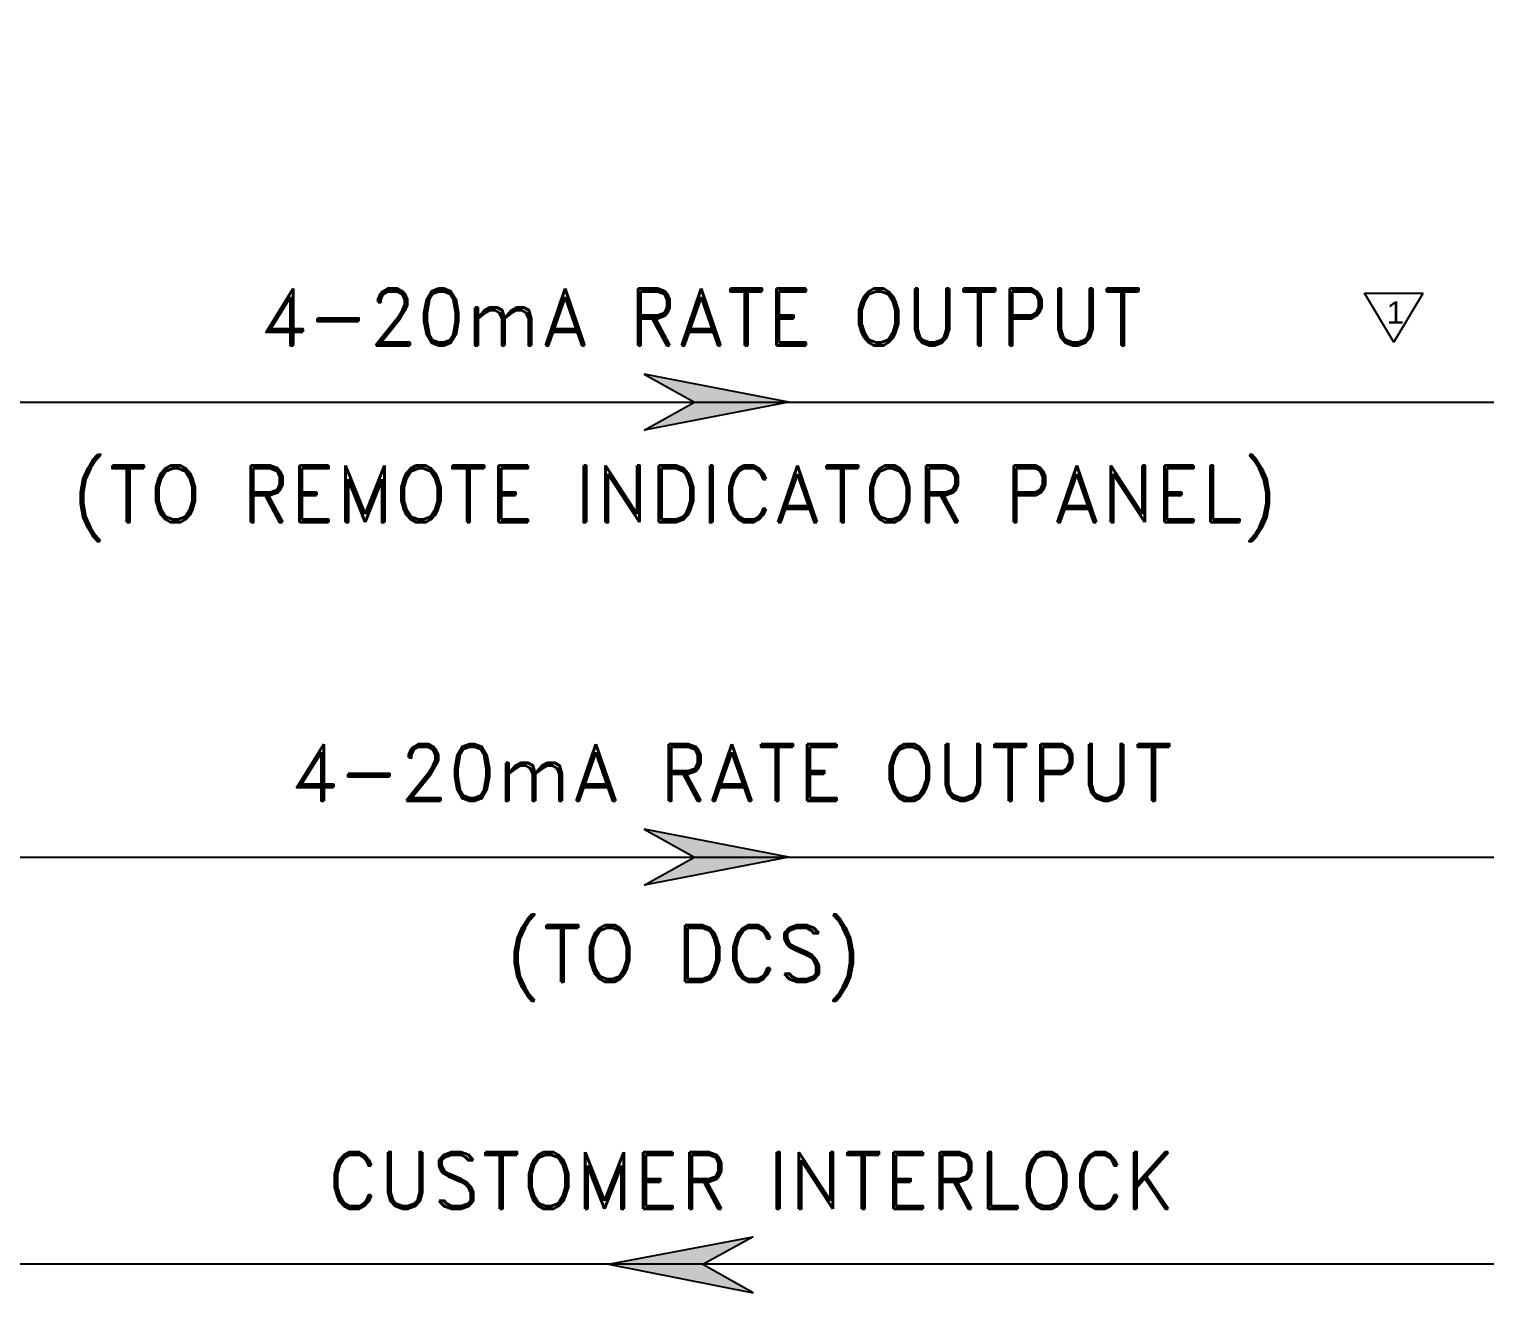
# Model space of a CAD drawing. Header units: inches. Extents: x 784 to 2184505, y 7 to 371504.
# Drawn here: x 159122 to 181987, y 136703 to 156556 of the extents above; entities that cross this region are included whole.
import ezdxf
from ezdxf.enums import TextEntityAlignment as Align

# ---------------------------------------------------------------- set-up
doc = ezdxf.new("R2010")
doc.units = ezdxf.units.IN
doc.header["$MEASUREMENT"] = 0
doc.layers.add('SHEET', color=10, linetype='Continuous')
doc.styles.add('ROMAND', font='romand', dxfattribs={"height": 3})
doc.styles.get("Standard").update_dxf_attribs({"font": 'arial.ttf'})

msp = doc.modelspace()

# ---------------------------------------------------------------- hatches: boundary and pattern name
h = msp.add_hatch(color=0)
h.dxf.hatch_style = 1
h.paths.add_polyline_path([(168782.61006, 150256.36895), (171053.61723, 150696.61949), (169573.6287, 150696.61949)])
h.paths.add_polyline_path([(171055.50095, 150696.61949), (168782.5016, 151136.6751), (169573.6287, 150696.61949)])
h = msp.add_hatch(color=0)
h.dxf.hatch_style = 1
h.paths.add_polyline_path([(168783.55254, 143109.30953), (171054.55971, 143549.56008), (169574.57118, 143549.56008)])
h.paths.add_polyline_path([(171056.44343, 143549.56008), (168783.44408, 143989.61568), (169574.57118, 143549.56008)])
h = msp.add_hatch(color=0)
h.dxf.hatch_style = 1
h.paths.add_polyline_path([(170496.87276, 137583.10182), (168223.99541, 137152.61066), (169703.97029, 137146.25323)])
h.paths.add_polyline_path([(168222.1117, 137152.61875), (170493.19978, 136702.80333), (169703.97029, 137146.25323)])

# ---------------------------------------------------------------- linework, layer by layer
for p, q in [((180096.93968, 152410.17186), (181016.36311, 152410.17186)), ((180556.65139, 151636.51068), (180096.93968, 152410.17186)), ((180556.65139, 151636.51068), (181016.36311, 152410.17186)), ((171055.50095, 150696.61949, 37.3593), (168782.5016, 151136.6751, -90062.62748)), ((168782.5016, 151136.6751, -90062.62748), (169573.6287, 150696.61949, 37.3593)), ((171055.50091, 150696.98466, 37.3593), (168782.61006, 150256.36895, -90062.62748)), ((168782.61006, 150256.36895, -90062.62748), (169573.6287, 150696.61949, 37.3593)), ((171055.50095, 150696.61949, 37.3593), (171055.50095, 150696.61949, 37.3593)), ((171056.44343, 143549.56008), (168783.44408, 143989.61568, -90099.98677)), ((168783.44408, 143989.61568, -90099.98677), (169574.57118, 143549.56008)), ((171056.44339, 143549.92524), (168783.55254, 143109.30953, -90099.98677)), ((168783.55254, 143109.30953, -90099.98677), (169574.57118, 143549.56008)), ((171056.44343, 143550.24305), (171056.44343, 143550.24305)), ((171056.44343, 143549.56008), (171056.44343, 143549.56008)), ((171086.79892, 143550.24305, 91418.81372), (171086.79892, 143550.24305, 91418.81372)), ((168222.11018, 137152.25359, -91418.81372), (170496.87276, 137583.10182, -181518.8005)), ((170496.87276, 137583.10182, -181518.8005), (169703.97029, 137146.25323, -91418.81372)), ((168191.75356, 137152.06617), (168191.75356, 137152.06617)), ((168222.10877, 137151.93578, -91418.81372), (168222.10877, 137151.93578, -91418.81372)), ((168222.1117, 137152.61875, -91418.81372), (168222.1117, 137152.61875, -91418.81372)), ((168222.1117, 137152.61875, -91418.81372), (170493.19978, 136702.80333, -181518.8005)), ((170493.19978, 136702.80333, -181518.8005), (169703.97029, 137146.25323, -91418.81372))]:
    msp.add_line(p, q)
for points in [[(189100.6782, 137152.06617), (149222.02963, 137152.06617, -0.4142135624), (148422.02963, 137952.06617), (148422.02963, 156528.44374)], [(150205.11708, 156528.44374), (150205.11708, 144349.92524, 0.4142135624), (151005.11708, 143549.92524), (189100.6782, 143549.92524)], [(152090.76708, 156528.44374), (152090.76708, 151496.80196, 0.4142135624), (152890.76708, 150696.80196), (187996.35639, 150696.80196, 0.4142135624), (188796.35639, 151496.80196), (188796.35639, 156555.83323)]]:
    msp.add_lwpolyline(points, format="xyb")

# ---------------------------------------------------------------- texts
at = {"layer": 'SHEET', "color": 0, "linetype": 'Continuous', "style": 'ROMAND'}
for s, height, p in [('4-20mA RATE OUTPUT', 890.3781327, (169678.56548, 152033.25703, 48192.74924)), ('(TO REMOTE INDICATOR PANEL)', 890.3781327, (169263.29615, 149189.86089, 103858.89598)), ('4-20mA RATE OUTPUT ', 890.3781327, (170467.07601, 144879.58461, 41961.13492)), ('(TO DCS)', 890.378133, (169405.28377, 141971.11702, 40528.17684)), ('CUSTOMER INTERLOCK', 890.3781327, (170467.07601, 138468.68803, 41961.13492))]:
    msp.add_text(s, height=height, dxfattribs=at).set_placement(p, align=Align.MIDDLE)
at = {"layer": 'SHEET', "color": 0, "linetype": 'Continuous'}
msp.add_text('1', height=350, dxfattribs=at).set_placement((180445.27258, 151928.20725, 12132.91572))

doc.saveas('drawing.dxf')
